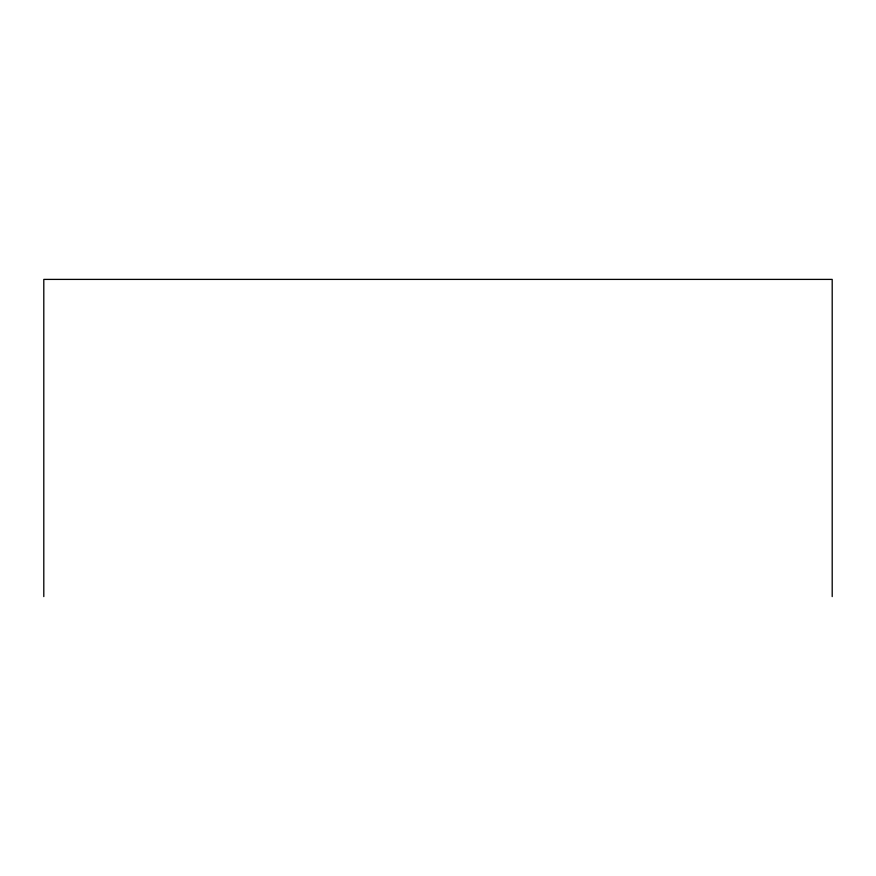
<?xml version="1.0" encoding="UTF-8"?>
<svg xmlns="http://www.w3.org/2000/svg" width="876" height="876" viewBox="0 0 876 876"><rect width="100%" height="100%" fill="white"/><g stroke="black" fill="none" stroke-linecap="round" stroke-linejoin="round"><path stroke-width="1.31" d="M832.2 596.6L832.2 279.4L43.8 279.4L43.8 596.6"/></g></svg>
